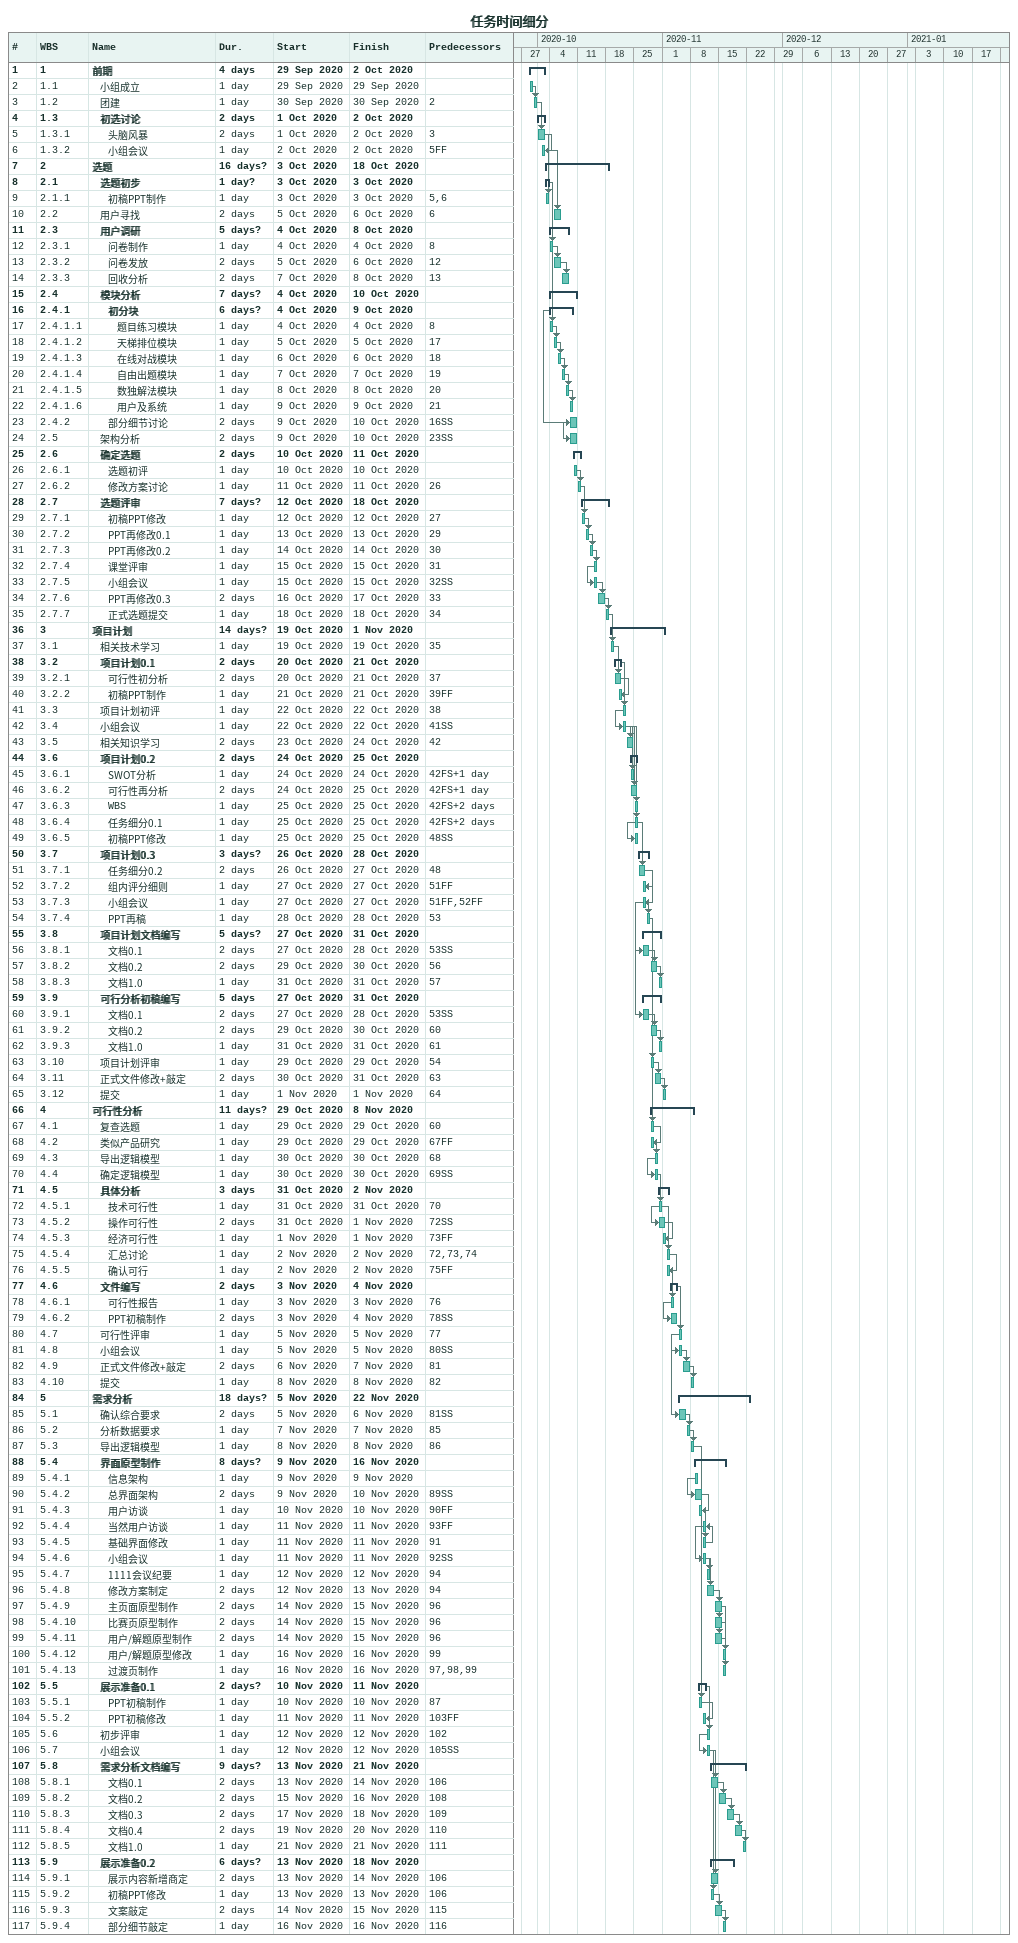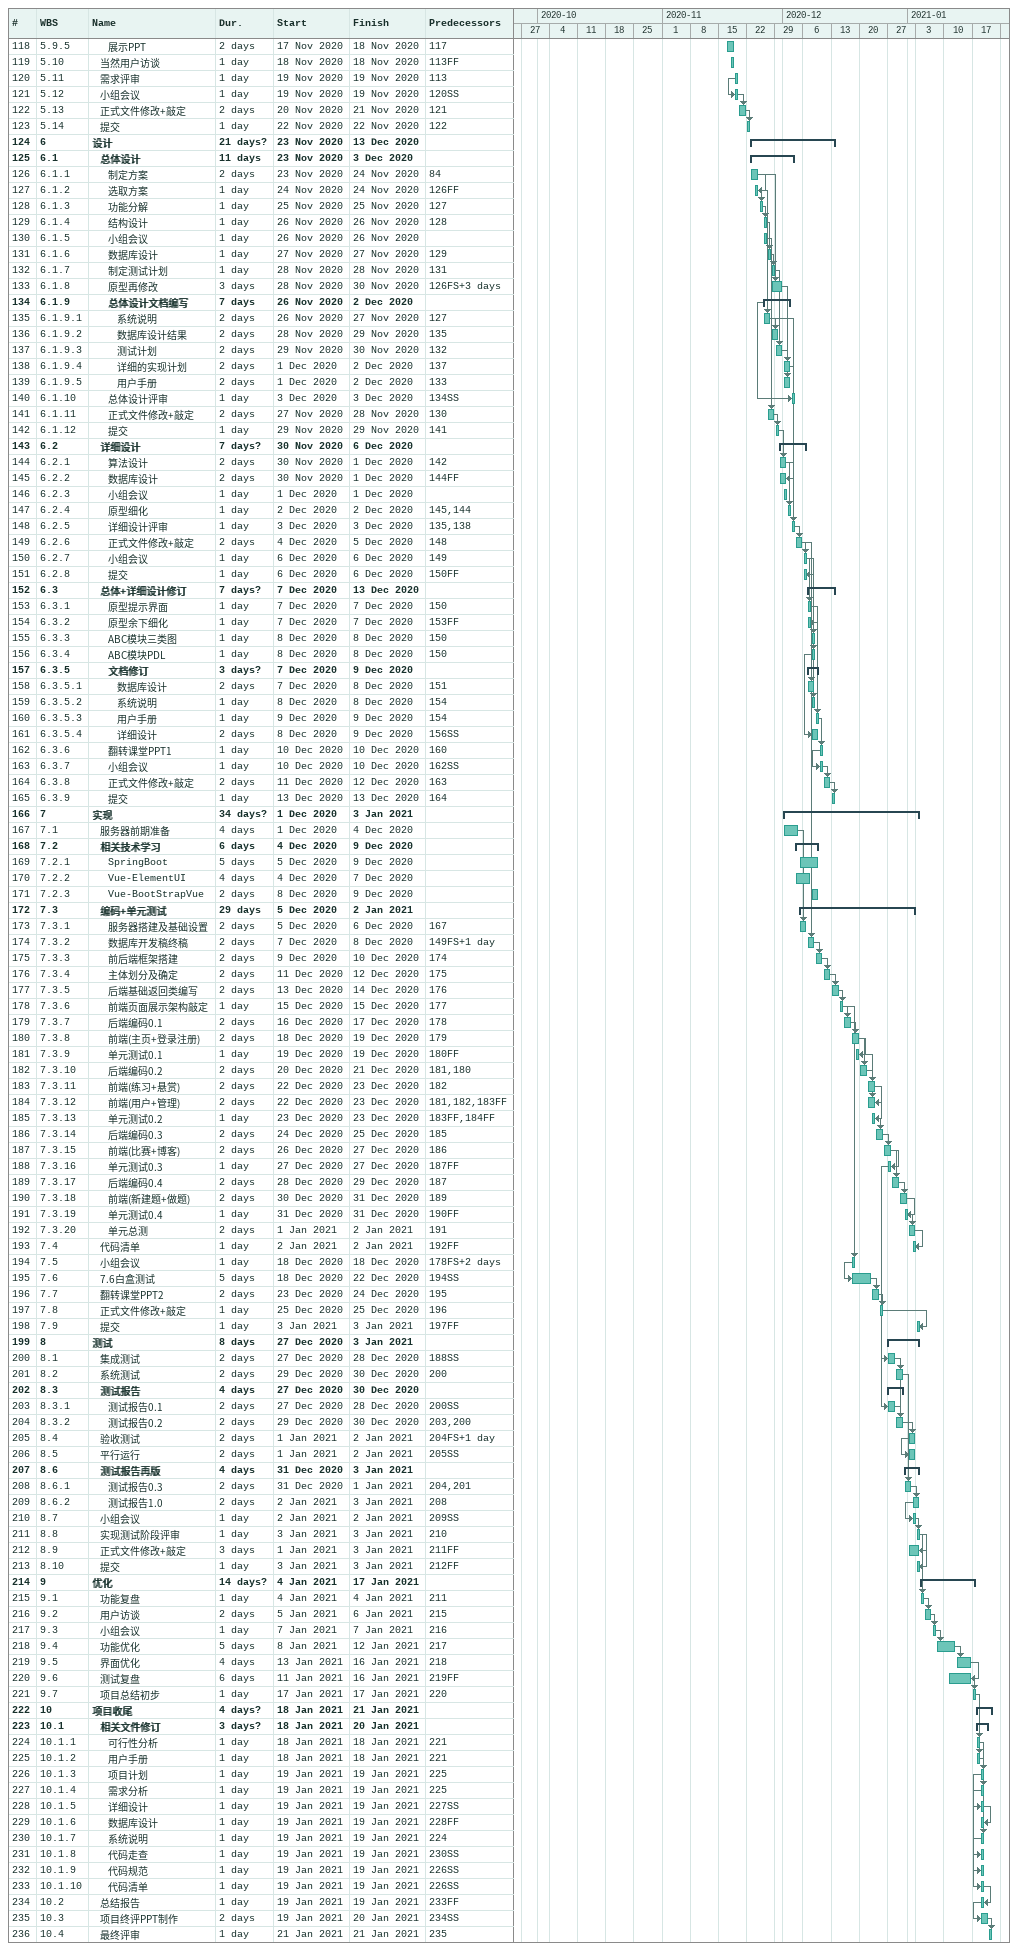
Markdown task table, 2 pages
任务时间细分

| ID | WBS | Task | Duration | Start | Finish | Predecessors |
|---|---|---|---|---|---|---|
| 1 | 1 | **前期** | 4d | 2020-09-29 | 2020-10-02 |  |
| 2 | 1.1 | 小组成立 | 1d | 2020-09-29 | 2020-09-29 |  |
| 3 | 1.2 | 团建 | 1d | 2020-09-30 | 2020-09-30 | 2 |
| 4 | 1.3 | **初选讨论** | 2d | 2020-10-01 | 2020-10-02 |  |
| 5 | 1.3.1 | 头脑风暴 | 2d | 2020-10-01 | 2020-10-02 | 3 |
| 6 | 1.3.2 | 小组会议 | 1d | 2020-10-02 | 2020-10-02 | 5FF |
| 7 | 2 | **选题** | 16d? | 2020-10-03 | 2020-10-18 |  |
| 8 | 2.1 | **选题初步** | 1d? | 2020-10-03 | 2020-10-03 |  |
| 9 | 2.1.1 | 初稿PPT制作 | 1d | 2020-10-03 | 2020-10-03 | 5, 6 |
| 10 | 2.2 | 用户寻找 | 2d | 2020-10-05 | 2020-10-06 | 6 |
| 11 | 2.3 | **用户调研** | 5d? | 2020-10-04 | 2020-10-08 |  |
| 12 | 2.3.1 | 问卷制作 | 1d | 2020-10-04 | 2020-10-04 | 8 |
| 13 | 2.3.2 | 问卷发放 | 2d | 2020-10-05 | 2020-10-06 | 12 |
| 14 | 2.3.3 | 回收分析 | 2d | 2020-10-07 | 2020-10-08 | 13 |
| 15 | 2.4 | **模块分析** | 7d? | 2020-10-04 | 2020-10-10 |  |
| 16 | 2.4.1 | **初分块** | 6d? | 2020-10-04 | 2020-10-09 |  |
| 17 | 2.4.1.1 | 题目练习模块 | 1d | 2020-10-04 | 2020-10-04 | 8 |
| 18 | 2.4.1.2 | 天梯排位模块 | 1d | 2020-10-05 | 2020-10-05 | 17 |
| 19 | 2.4.1.3 | 在线对战模块 | 1d | 2020-10-06 | 2020-10-06 | 18 |
| 20 | 2.4.1.4 | 自由出题模块 | 1d | 2020-10-07 | 2020-10-07 | 19 |
| 21 | 2.4.1.5 | 数独解法模块 | 1d | 2020-10-08 | 2020-10-08 | 20 |
| 22 | 2.4.1.6 | 用户及系统 | 1d | 2020-10-09 | 2020-10-09 | 21 |
| 23 | 2.4.2 | 部分细节讨论 | 2d | 2020-10-09 | 2020-10-10 | 16SS |
| 24 | 2.5 | 架构分析 | 2d | 2020-10-09 | 2020-10-10 | 23SS |
| 25 | 2.6 | **确定选题** | 2d | 2020-10-10 | 2020-10-11 |  |
| 26 | 2.6.1 | 选题初评 | 1d | 2020-10-10 | 2020-10-10 |  |
| 27 | 2.6.2 | 修改方案讨论 | 1d | 2020-10-11 | 2020-10-11 | 26 |
| 28 | 2.7 | **选题评审** | 7d? | 2020-10-12 | 2020-10-18 |  |
| 29 | 2.7.1 | 初稿PPT修改 | 1d | 2020-10-12 | 2020-10-12 | 27 |
| 30 | 2.7.2 | PPT再修改0.1 | 1d | 2020-10-13 | 2020-10-13 | 29 |
| 31 | 2.7.3 | PPT再修改0.2 | 1d | 2020-10-14 | 2020-10-14 | 30 |
| 32 | 2.7.4 | 课堂评审 | 1d | 2020-10-15 | 2020-10-15 | 31 |
| 33 | 2.7.5 | 小组会议 | 1d | 2020-10-15 | 2020-10-15 | 32SS |
| 34 | 2.7.6 | PPT再修改0.3 | 2d | 2020-10-16 | 2020-10-17 | 33 |
| 35 | 2.7.7 | 正式选题提交 | 1d | 2020-10-18 | 2020-10-18 | 34 |
| 36 | 3 | **项目计划** | 14d? | 2020-10-19 | 2020-11-01 |  |
| 37 | 3.1 | 相关技术学习 | 1d | 2020-10-19 | 2020-10-19 | 35 |
| 38 | 3.2 | **项目计划0.1** | 2d | 2020-10-20 | 2020-10-21 |  |
| 39 | 3.2.1 | 可行性初分析 | 2d | 2020-10-20 | 2020-10-21 | 37 |
| 40 | 3.2.2 | 初稿PPT制作 | 1d | 2020-10-21 | 2020-10-21 | 39FF |
| 41 | 3.3 | 项目计划初评 | 1d | 2020-10-22 | 2020-10-22 | 38 |
| 42 | 3.4 | 小组会议 | 1d | 2020-10-22 | 2020-10-22 | 41SS |
| 43 | 3.5 | 相关知识学习 | 2d | 2020-10-23 | 2020-10-24 | 42 |
| 44 | 3.6 | **项目计划0.2** | 2d | 2020-10-24 | 2020-10-25 |  |
| 45 | 3.6.1 | SWOT分析 | 1d | 2020-10-24 | 2020-10-24 | 42FS+1d |
| 46 | 3.6.2 | 可行性再分析 | 2d | 2020-10-24 | 2020-10-25 | 42FS+1d |
| 47 | 3.6.3 | WBS | 1d | 2020-10-25 | 2020-10-25 | 42FS+2d |
| 48 | 3.6.4 | 任务细分0.1 | 1d | 2020-10-25 | 2020-10-25 | 42FS+2d |
| 49 | 3.6.5 | 初稿PPT修改 | 1d | 2020-10-25 | 2020-10-25 | 48SS |
| 50 | 3.7 | **项目计划0.3** | 3d? | 2020-10-26 | 2020-10-28 |  |
| 51 | 3.7.1 | 任务细分0.2 | 2d | 2020-10-26 | 2020-10-27 | 48 |
| 52 | 3.7.2 | 组内评分细则 | 1d | 2020-10-27 | 2020-10-27 | 51FF |
| 53 | 3.7.3 | 小组会议 | 1d | 2020-10-27 | 2020-10-27 | 51FF, 52FF |
| 54 | 3.7.4 | PPT再稿 | 1d | 2020-10-28 | 2020-10-28 | 53 |
| 55 | 3.8 | **项目计划文档编写** | 5d? | 2020-10-27 | 2020-10-31 |  |
| 56 | 3.8.1 | 文档0.1 | 2d | 2020-10-27 | 2020-10-28 | 53SS |
| 57 | 3.8.2 | 文档0.2 | 2d | 2020-10-29 | 2020-10-30 | 56 |
| 58 | 3.8.3 | 文档1.0 | 1d | 2020-10-31 | 2020-10-31 | 57 |
| 59 | 3.9 | **可行分析初稿编写** | 5d | 2020-10-27 | 2020-10-31 |  |
| 60 | 3.9.1 | 文档0.1 | 2d | 2020-10-27 | 2020-10-28 | 53SS |
| 61 | 3.9.2 | 文档0.2 | 2d | 2020-10-29 | 2020-10-30 | 60 |
| 62 | 3.9.3 | 文档1.0 | 1d | 2020-10-31 | 2020-10-31 | 61 |
| 63 | 3.10 | 项目计划评审 | 1d | 2020-10-29 | 2020-10-29 | 54 |
| 64 | 3.11 | 正式文件修改+敲定 | 2d | 2020-10-30 | 2020-10-31 | 63 |
| 65 | 3.12 | 提交 | 1d | 2020-11-01 | 2020-11-01 | 64 |
| 66 | 4 | **可行性分析** | 11d? | 2020-10-29 | 2020-11-08 |  |
| 67 | 4.1 | 复查选题 | 1d | 2020-10-29 | 2020-10-29 | 60 |
| 68 | 4.2 | 类似产品研究 | 1d | 2020-10-29 | 2020-10-29 | 67FF |
| 69 | 4.3 | 导出逻辑模型 | 1d | 2020-10-30 | 2020-10-30 | 68 |
| 70 | 4.4 | 确定逻辑模型 | 1d | 2020-10-30 | 2020-10-30 | 69SS |
| 71 | 4.5 | **具体分析** | 3d | 2020-10-31 | 2020-11-02 |  |
| 72 | 4.5.1 | 技术可行性 | 1d | 2020-10-31 | 2020-10-31 | 70 |
| 73 | 4.5.2 | 操作可行性 | 2d | 2020-10-31 | 2020-11-01 | 72SS |
| 74 | 4.5.3 | 经济可行性 | 1d | 2020-11-01 | 2020-11-01 | 73FF |
| 75 | 4.5.4 | 汇总讨论 | 1d | 2020-11-02 | 2020-11-02 | 72, 73, 74 |
| 76 | 4.5.5 | 确认可行 | 1d | 2020-11-02 | 2020-11-02 | 75FF |
| 77 | 4.6 | **文件编写** | 2d | 2020-11-03 | 2020-11-04 |  |
| 78 | 4.6.1 | 可行性报告 | 1d | 2020-11-03 | 2020-11-03 | 76 |
| 79 | 4.6.2 | PPT初稿制作 | 2d | 2020-11-03 | 2020-11-04 | 78SS |
| 80 | 4.7 | 可行性评审 | 1d | 2020-11-05 | 2020-11-05 | 77 |
| 81 | 4.8 | 小组会议 | 1d | 2020-11-05 | 2020-11-05 | 80SS |
| 82 | 4.9 | 正式文件修改+敲定 | 2d | 2020-11-06 | 2020-11-07 | 81 |
| 83 | 4.10 | 提交 | 1d | 2020-11-08 | 2020-11-08 | 82 |
| 84 | 5 | **需求分析** | 18d? | 2020-11-05 | 2020-11-22 |  |
| 85 | 5.1 | 确认综合要求 | 2d | 2020-11-05 | 2020-11-06 | 81SS |
| 86 | 5.2 | 分析数据要求 | 1d | 2020-11-07 | 2020-11-07 | 85 |
| 87 | 5.3 | 导出逻辑模型 | 1d | 2020-11-08 | 2020-11-08 | 86 |
| 88 | 5.4 | **界面原型制作** | 8d? | 2020-11-09 | 2020-11-16 |  |
| 89 | 5.4.1 | 信息架构 | 1d | 2020-11-09 | 2020-11-09 |  |
| 90 | 5.4.2 | 总界面架构 | 2d | 2020-11-09 | 2020-11-10 | 89SS |
| 91 | 5.4.3 | 用户访谈 | 1d | 2020-11-10 | 2020-11-10 | 90FF |
| 92 | 5.4.4 | 当然用户访谈 | 1d | 2020-11-11 | 2020-11-11 | 93FF |
| 93 | 5.4.5 | 基础界面修改 | 1d | 2020-11-11 | 2020-11-11 | 91 |
| 94 | 5.4.6 | 小组会议 | 1d | 2020-11-11 | 2020-11-11 | 92SS |
| 95 | 5.4.7 | 1111会议纪要 | 1d | 2020-11-12 | 2020-11-12 | 94 |
| 96 | 5.4.8 | 修改方案制定 | 2d | 2020-11-12 | 2020-11-13 | 94 |
| 97 | 5.4.9 | 主页面原型制作 | 2d | 2020-11-14 | 2020-11-15 | 96 |
| 98 | 5.4.10 | 比赛页原型制作 | 2d | 2020-11-14 | 2020-11-15 | 96 |
| 99 | 5.4.11 | 用户/解题原型制作 | 2d | 2020-11-14 | 2020-11-15 | 96 |
| 100 | 5.4.12 | 用户/解题原型修改 | 1d | 2020-11-16 | 2020-11-16 | 99 |
| 101 | 5.4.13 | 过渡页制作 | 1d | 2020-11-16 | 2020-11-16 | 97, 98, 99 |
| 102 | 5.5 | **展示准备0.1** | 2d? | 2020-11-10 | 2020-11-11 |  |
| 103 | 5.5.1 | PPT初稿制作 | 1d | 2020-11-10 | 2020-11-10 | 87 |
| 104 | 5.5.2 | PPT初稿修改 | 1d | 2020-11-11 | 2020-11-11 | 103FF |
| 105 | 5.6 | 初步评审 | 1d | 2020-11-12 | 2020-11-12 | 102 |
| 106 | 5.7 | 小组会议 | 1d | 2020-11-12 | 2020-11-12 | 105SS |
| 107 | 5.8 | **需求分析文档编写** | 9d? | 2020-11-13 | 2020-11-21 |  |
| 108 | 5.8.1 | 文档0.1 | 2d | 2020-11-13 | 2020-11-14 | 106 |
| 109 | 5.8.2 | 文档0.2 | 2d | 2020-11-15 | 2020-11-16 | 108 |
| 110 | 5.8.3 | 文档0.3 | 2d | 2020-11-17 | 2020-11-18 | 109 |
| 111 | 5.8.4 | 文档0.4 | 2d | 2020-11-19 | 2020-11-20 | 110 |
| 112 | 5.8.5 | 文档1.0 | 1d | 2020-11-21 | 2020-11-21 | 111 |
| 113 | 5.9 | **展示准备0.2** | 6d? | 2020-11-13 | 2020-11-18 |  |
| 114 | 5.9.1 | 展示内容新增商定 | 2d | 2020-11-13 | 2020-11-14 | 106 |
| 115 | 5.9.2 | 初稿PPT修改 | 1d | 2020-11-13 | 2020-11-13 | 106 |
| 116 | 5.9.3 | 文案敲定 | 2d | 2020-11-14 | 2020-11-15 | 115 |
| 117 | 5.9.4 | 部分细节敲定 | 1d | 2020-11-16 | 2020-11-16 | 116 |
| 118 | 5.9.5 | 展示PPT | 2d | 2020-11-17 | 2020-11-18 | 117 |
| 119 | 5.10 | 当然用户访谈 | 1d | 2020-11-18 | 2020-11-18 | 113FF |
| 120 | 5.11 | 需求评审 | 1d | 2020-11-19 | 2020-11-19 | 113 |
| 121 | 5.12 | 小组会议 | 1d | 2020-11-19 | 2020-11-19 | 120SS |
| 122 | 5.13 | 正式文件修改+敲定 | 2d | 2020-11-20 | 2020-11-21 | 121 |
| 123 | 5.14 | 提交 | 1d | 2020-11-22 | 2020-11-22 | 122 |
| 124 | 6 | **设计** | 21d? | 2020-11-23 | 2020-12-13 |  |
| 125 | 6.1 | **总体设计** | 11d | 2020-11-23 | 2020-12-03 |  |
| 126 | 6.1.1 | 制定方案 | 2d | 2020-11-23 | 2020-11-24 | 84 |
| 127 | 6.1.2 | 选取方案 | 1d | 2020-11-24 | 2020-11-24 | 126FF |
| 128 | 6.1.3 | 功能分解 | 1d | 2020-11-25 | 2020-11-25 | 127 |
| 129 | 6.1.4 | 结构设计 | 1d | 2020-11-26 | 2020-11-26 | 128 |
| 130 | 6.1.5 | 小组会议 | 1d | 2020-11-26 | 2020-11-26 |  |
| 131 | 6.1.6 | 数据库设计 | 1d | 2020-11-27 | 2020-11-27 | 129 |
| 132 | 6.1.7 | 制定测试计划 | 1d | 2020-11-28 | 2020-11-28 | 131 |
| 133 | 6.1.8 | 原型再修改 | 3d | 2020-11-28 | 2020-11-30 | 126FS+3d |
| 134 | 6.1.9 | **总体设计文档编写** | 7d | 2020-11-26 | 2020-12-02 |  |
| 135 | 6.1.9.1 | 系统说明 | 2d | 2020-11-26 | 2020-11-27 | 127 |
| 136 | 6.1.9.2 | 数据库设计结果 | 2d | 2020-11-28 | 2020-11-29 | 135 |
| 137 | 6.1.9.3 | 测试计划 | 2d | 2020-11-29 | 2020-11-30 | 132 |
| 138 | 6.1.9.4 | 详细的实现计划 | 2d | 2020-12-01 | 2020-12-02 | 137 |
| 139 | 6.1.9.5 | 用户手册 | 2d | 2020-12-01 | 2020-12-02 | 133 |
| 140 | 6.1.10 | 总体设计评审 | 1d | 2020-12-03 | 2020-12-03 | 134SS |
| 141 | 6.1.11 | 正式文件修改+敲定 | 2d | 2020-11-27 | 2020-11-28 | 130 |
| 142 | 6.1.12 | 提交 | 1d | 2020-11-29 | 2020-11-29 | 141 |
| 143 | 6.2 | **详细设计** | 7d? | 2020-11-30 | 2020-12-06 |  |
| 144 | 6.2.1 | 算法设计 | 2d | 2020-11-30 | 2020-12-01 | 142 |
| 145 | 6.2.2 | 数据库设计 | 2d | 2020-11-30 | 2020-12-01 | 144FF |
| 146 | 6.2.3 | 小组会议 | 1d | 2020-12-01 | 2020-12-01 |  |
| 147 | 6.2.4 | 原型细化 | 1d | 2020-12-02 | 2020-12-02 | 145, 144 |
| 148 | 6.2.5 | 详细设计评审 | 1d | 2020-12-03 | 2020-12-03 | 135, 138 |
| 149 | 6.2.6 | 正式文件修改+敲定 | 2d | 2020-12-04 | 2020-12-05 | 148 |
| 150 | 6.2.7 | 小组会议 | 1d | 2020-12-06 | 2020-12-06 | 149 |
| 151 | 6.2.8 | 提交 | 1d | 2020-12-06 | 2020-12-06 | 150FF |
| 152 | 6.3 | **总体+详细设计修订** | 7d? | 2020-12-07 | 2020-12-13 |  |
| 153 | 6.3.1 | 原型提示界面 | 1d | 2020-12-07 | 2020-12-07 | 150 |
| 154 | 6.3.2 | 原型余下细化 | 1d | 2020-12-07 | 2020-12-07 | 153FF |
| 155 | 6.3.3 | ABC模块三类图 | 1d | 2020-12-08 | 2020-12-08 | 150 |
| 156 | 6.3.4 | ABC模块PDL | 1d | 2020-12-08 | 2020-12-08 | 150 |
| 157 | 6.3.5 | **文档修订** | 3d? | 2020-12-07 | 2020-12-09 |  |
| 158 | 6.3.5.1 | 数据库设计 | 2d | 2020-12-07 | 2020-12-08 | 151 |
| 159 | 6.3.5.2 | 系统说明 | 1d | 2020-12-08 | 2020-12-08 | 154 |
| 160 | 6.3.5.3 | 用户手册 | 1d | 2020-12-09 | 2020-12-09 | 154 |
| 161 | 6.3.5.4 | 详细设计 | 2d | 2020-12-08 | 2020-12-09 | 156SS |
| 162 | 6.3.6 | 翻转课堂PPT1 | 1d | 2020-12-10 | 2020-12-10 | 160 |
| 163 | 6.3.7 | 小组会议 | 1d | 2020-12-10 | 2020-12-10 | 162SS |
| 164 | 6.3.8 | 正式文件修改+敲定 | 2d | 2020-12-11 | 2020-12-12 | 163 |
| 165 | 6.3.9 | 提交 | 1d | 2020-12-13 | 2020-12-13 | 164 |
| 166 | 7 | **实现** | 34d? | 2020-12-01 | 2021-01-03 |  |
| 167 | 7.1 | 服务器前期准备 | 4d | 2020-12-01 | 2020-12-04 |  |
| 168 | 7.2 | **相关技术学习** | 6d | 2020-12-04 | 2020-12-09 |  |
| 169 | 7.2.1 | SpringBoot | 5d | 2020-12-05 | 2020-12-09 |  |
| 170 | 7.2.2 | Vue-ElementUI | 4d | 2020-12-04 | 2020-12-07 |  |
| 171 | 7.2.3 | Vue-BootStrapVue | 2d | 2020-12-08 | 2020-12-09 |  |
| 172 | 7.3 | **编码+单元测试** | 29d | 2020-12-05 | 2021-01-02 |  |
| 173 | 7.3.1 | 服务器搭建及基础设置 | 2d | 2020-12-05 | 2020-12-06 | 167 |
| 174 | 7.3.2 | 数据库开发稿终稿 | 2d | 2020-12-07 | 2020-12-08 | 149FS+1d |
| 175 | 7.3.3 | 前后端框架搭建 | 2d | 2020-12-09 | 2020-12-10 | 174 |
| 176 | 7.3.4 | 主体划分及确定 | 2d | 2020-12-11 | 2020-12-12 | 175 |
| 177 | 7.3.5 | 后端基础返回类编写 | 2d | 2020-12-13 | 2020-12-14 | 176 |
| 178 | 7.3.6 | 前端页面展示架构敲定 | 1d | 2020-12-15 | 2020-12-15 | 177 |
| 179 | 7.3.7 | 后端编码0.1 | 2d | 2020-12-16 | 2020-12-17 | 178 |
| 180 | 7.3.8 | 前端(主页+登录注册) | 2d | 2020-12-18 | 2020-12-19 | 179 |
| 181 | 7.3.9 | 单元测试0.1 | 1d | 2020-12-19 | 2020-12-19 | 180FF |
| 182 | 7.3.10 | 后端编码0.2 | 2d | 2020-12-20 | 2020-12-21 | 181, 180 |
| 183 | 7.3.11 | 前端(练习+悬赏) | 2d | 2020-12-22 | 2020-12-23 | 182 |
| 184 | 7.3.12 | 前端(用户+管理) | 2d | 2020-12-22 | 2020-12-23 | 181, 182, 183FF |
| 185 | 7.3.13 | 单元测试0.2 | 1d | 2020-12-23 | 2020-12-23 | 183FF, 184FF |
| 186 | 7.3.14 | 后端编码0.3 | 2d | 2020-12-24 | 2020-12-25 | 185 |
| 187 | 7.3.15 | 前端(比赛+博客) | 2d | 2020-12-26 | 2020-12-27 | 186 |
| 188 | 7.3.16 | 单元测试0.3 | 1d | 2020-12-27 | 2020-12-27 | 187FF |
| 189 | 7.3.17 | 后端编码0.4 | 2d | 2020-12-28 | 2020-12-29 | 187 |
| 190 | 7.3.18 | 前端(新建题+做题) | 2d | 2020-12-30 | 2020-12-31 | 189 |
| 191 | 7.3.19 | 单元测试0.4 | 1d | 2020-12-31 | 2020-12-31 | 190FF |
| 192 | 7.3.20 | 单元总测 | 2d | 2021-01-01 | 2021-01-02 | 191 |
| 193 | 7.4 | 代码清单 | 1d | 2021-01-02 | 2021-01-02 | 192FF |
| 194 | 7.5 | 小组会议 | 1d | 2020-12-18 | 2020-12-18 | 178FS+2d |
| 195 | 7.6 | 7.6白盒测试 | 5d | 2020-12-18 | 2020-12-22 | 194SS |
| 196 | 7.7 | 翻转课堂PPT2 | 2d | 2020-12-23 | 2020-12-24 | 195 |
| 197 | 7.8 | 正式文件修改+敲定 | 1d | 2020-12-25 | 2020-12-25 | 196 |
| 198 | 7.9 | 提交 | 1d | 2021-01-03 | 2021-01-03 | 197FF |
| 199 | 8 | **测试** | 8d | 2020-12-27 | 2021-01-03 |  |
| 200 | 8.1 | 集成测试 | 2d | 2020-12-27 | 2020-12-28 | 188SS |
| 201 | 8.2 | 系统测试 | 2d | 2020-12-29 | 2020-12-30 | 200 |
| 202 | 8.3 | **测试报告** | 4d | 2020-12-27 | 2020-12-30 |  |
| 203 | 8.3.1 | 测试报告0.1 | 2d | 2020-12-27 | 2020-12-28 | 200SS |
| 204 | 8.3.2 | 测试报告0.2 | 2d | 2020-12-29 | 2020-12-30 | 203, 200 |
| 205 | 8.4 | 验收测试 | 2d | 2021-01-01 | 2021-01-02 | 204FS+1d |
| 206 | 8.5 | 平行运行 | 2d | 2021-01-01 | 2021-01-02 | 205SS |
| 207 | 8.6 | **测试报告再版** | 4d | 2020-12-31 | 2021-01-03 |  |
| 208 | 8.6.1 | 测试报告0.3 | 2d | 2020-12-31 | 2021-01-01 | 204, 201 |
| 209 | 8.6.2 | 测试报告1.0 | 2d | 2021-01-02 | 2021-01-03 | 208 |
| 210 | 8.7 | 小组会议 | 1d | 2021-01-02 | 2021-01-02 | 209SS |
| 211 | 8.8 | 实现测试阶段评审 | 1d | 2021-01-03 | 2021-01-03 | 210 |
| 212 | 8.9 | 正式文件修改+敲定 | 3d | 2021-01-01 | 2021-01-03 | 211FF |
| 213 | 8.10 | 提交 | 1d | 2021-01-03 | 2021-01-03 | 212FF |
| 214 | 9 | **优化** | 14d? | 2021-01-04 | 2021-01-17 |  |
| 215 | 9.1 | 功能复盘 | 1d | 2021-01-04 | 2021-01-04 | 211 |
| 216 | 9.2 | 用户访谈 | 2d | 2021-01-05 | 2021-01-06 | 215 |
| 217 | 9.3 | 小组会议 | 1d | 2021-01-07 | 2021-01-07 | 216 |
| 218 | 9.4 | 功能优化 | 5d | 2021-01-08 | 2021-01-12 | 217 |
| 219 | 9.5 | 界面优化 | 4d | 2021-01-13 | 2021-01-16 | 218 |
| 220 | 9.6 | 测试复盘 | 6d | 2021-01-11 | 2021-01-16 | 219FF |
| 221 | 9.7 | 项目总结初步 | 1d | 2021-01-17 | 2021-01-17 | 220 |
| 222 | 10 | **项目收尾** | 4d? | 2021-01-18 | 2021-01-21 |  |
| 223 | 10.1 | **相关文件修订** | 3d? | 2021-01-18 | 2021-01-20 |  |
| 224 | 10.1.1 | 可行性分析 | 1d | 2021-01-18 | 2021-01-18 | 221 |
| 225 | 10.1.2 | 用户手册 | 1d | 2021-01-18 | 2021-01-18 | 221 |
| 226 | 10.1.3 | 项目计划 | 1d | 2021-01-19 | 2021-01-19 | 225 |
| 227 | 10.1.4 | 需求分析 | 1d | 2021-01-19 | 2021-01-19 | 225 |
| 228 | 10.1.5 | 详细设计 | 1d | 2021-01-19 | 2021-01-19 | 227SS |
| 229 | 10.1.6 | 数据库设计 | 1d | 2021-01-19 | 2021-01-19 | 228FF |
| 230 | 10.1.7 | 系统说明 | 1d | 2021-01-19 | 2021-01-19 | 224 |
| 231 | 10.1.8 | 代码走查 | 1d | 2021-01-19 | 2021-01-19 | 230SS |
| 232 | 10.1.9 | 代码规范 | 1d | 2021-01-19 | 2021-01-19 | 226SS |
| 233 | 10.1.10 | 代码清单 | 1d | 2021-01-19 | 2021-01-19 | 226SS |
| 234 | 10.2 | 总结报告 | 1d | 2021-01-19 | 2021-01-19 | 233FF |
| 235 | 10.3 | 项目终评PPT制作 | 2d | 2021-01-19 | 2021-01-20 | 234SS |
| 236 | 10.4 | 最终评审 | 1d | 2021-01-21 | 2021-01-21 | 235 |
